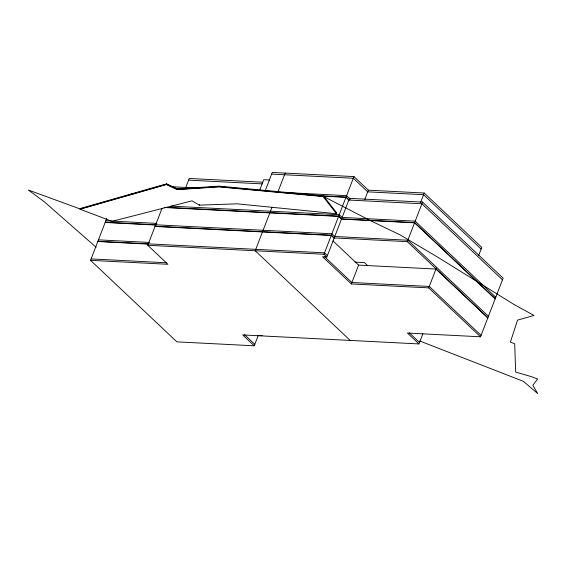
<?xml version="1.0" encoding="UTF-8"?>
<svg xmlns="http://www.w3.org/2000/svg" width="566" height="566" viewBox="0 0 566 566"><rect width="100%" height="100%" fill="white"/><g stroke="black" fill="none" stroke-linecap="round" stroke-linejoin="round"><path stroke-width="0.85" d="M80.068 209.208L80.344 208.493L166.659 183.823L177.483 188.917L219.191 186.15L323.377 195.822L336.742 213.007L336.466 213.722L237.147 203.831L199.388 205.133L192.001 200.838L112.04 221.348L80.068 209.208L166.383 184.537L177.208 189.631L218.915 186.865L323.101 196.536L336.466 213.722M258.167 335.673L254.261 345.805L176.896 341.857L90.546 260.346L106.719 218.419M166.383 184.537L166.659 183.823M90.546 260.346L167.911 264.294L147.761 245.276L162.074 208.182M177.208 189.631L177.483 188.917M185.86 187.247L189.249 178.467L262.794 182.217M199.388 205.133L199.664 204.418M259.624 190.353L263.735 179.698L269.756 180.002M265.242 190.692L272.296 172.425L353.955 176.592L368.346 190.176L424.224 193.027L481.793 247.363L478.709 255.358M271.998 207.255L255.216 250.759L350.198 340.421M277.828 192.143L285.186 173.083M323.101 196.536L323.377 195.822M422.873 333.798L418.967 343.93L407.456 333.063L480.52 336.791L503.139 278.175L422.547 202.097L349.477 198.369L326.858 256.985L323.985 254.268L353.955 176.592M364.653 199.748L368.346 190.176M480.52 336.791L428.71 287.882L351.345 283.934L358.611 265.114L333.027 240.96M420.531 202.6L424.224 193.027M487.878 317.724L407.287 241.654L422.547 202.097M428.71 287.882L436.619 267.393M257.813 335.56L262.235 335.624M271.652 174.095L353.311 178.262L367.702 191.846L423.58 194.697L481.15 249.033M188.605 180.137L262.15 183.886M172.142 186.752L197.683 188.054M284.005 192.461L346.597 195.652L350.354 199.197M313.43 195.419L316.076 195.553M320.483 195.779L346.045 197.081L349.18 200.039M175.899 188.641L180.306 188.867M320.391 196.013L345.953 197.322L348.833 200.039L421.903 203.767L502.495 279.837M132.034 193.537L133.774 193.629M170.953 206.13L339.246 214.712L342.126 217.429L415.189 221.157L495.788 297.235M165.994 207.333L338.694 216.141L341.574 218.865L414.637 222.594L495.236 298.664M164.14 207.481L338.602 216.382L341.482 219.099L414.545 222.827L495.144 298.905M105.807 220.797L156.796 223.393M105.255 222.226L331.888 233.779L334.768 236.496L407.838 240.225L488.43 316.295M105.163 222.459L156.152 225.063M155.119 226.216L331.336 235.208L334.216 237.925L407.287 241.654M155.027 226.45L331.244 235.442L334.124 238.159M98.449 239.857L149.445 242.46M97.904 241.286L324.537 252.839L327.41 255.556M97.812 241.526L148.801 244.123M147.761 245.276L323.985 254.268M326.858 256.985L322.563 256.766L351.345 283.934M354.967 262.115L364.419 262.596L367.617 265.617M358.611 265.114L435.976 269.062L487.786 317.965M91.098 258.917L166.701 262.773M418.967 343.93L242.75 334.938L254.261 345.805M419.788 341.001L523.444 381.35L537.7 393.575L532.839 385.262L537.658 379.015L531.41 376.666L515.683 372.095L514.692 343.781L510.419 342.062L517.501 320.144L533.986 315.453L513.801 304.352L437.787 257.212L400.12 234.883L371.218 221.023L323.193 196.303L219.007 186.624L177.299 189.398L166.475 184.304L80.16 208.967L28.3 190.006L44.261 201.722L96.121 247.292M481.072 335.362L429.261 286.453L351.896 282.505L324.396 256.547M409.289 332.836L419.519 342.501M244.576 334.711L254.813 344.376"/></g></svg>
